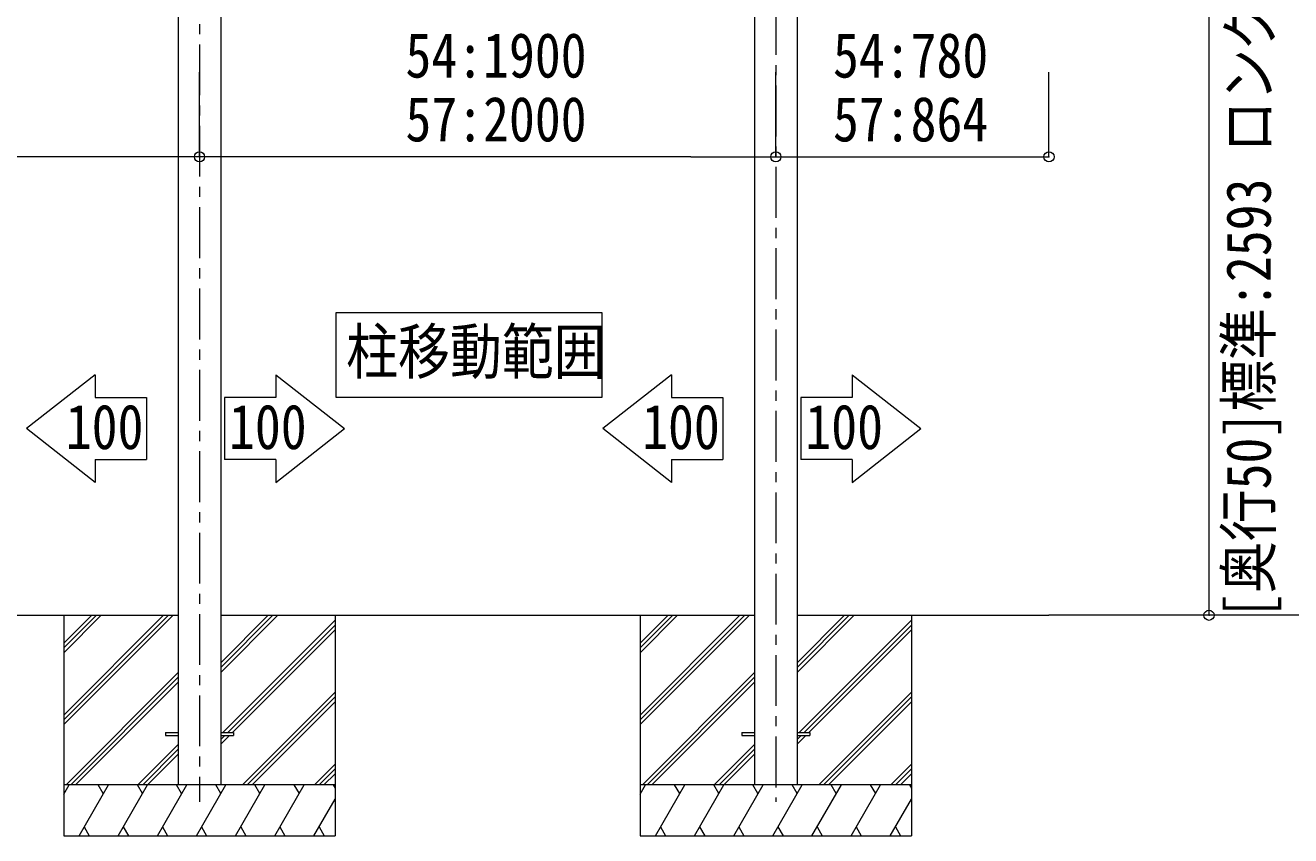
# Model space of a CAD drawing. Units: millimetres at full size, sheet at 1:30; details may follow other scales. Extents: x -8432 to 8432, y -5820 to 5820.
# Drawn here: x 1610 to 5342, y -3555 to -1165 of the extents above; entities that cross this region are included whole.
import ezdxf
from ezdxf.enums import TextEntityAlignment as Align

# ---------------------------------------------------------------- set-up
doc = ezdxf.new("R2010")
doc.units = ezdxf.units.MM
doc.header["$LTSCALE"] = 30
doc.header["$PDMODE"] = 32
doc.header["$PDSIZE"] = 30
doc.linetypes.add('CHAIN1', pattern=[8, 5, -1, 1, -1])
for name, color, linetype, lineweight in [('0-3_ELV2', 7, 'Continuous', 9), ('0-6_OTH_LINE', 7, 'Continuous', 9), ('0-E_DET2', 6, 'Continuous', 9)]:
    doc.layers.add(name, color=color, linetype=linetype, lineweight=lineweight)
doc.styles.add('ＭＳ ゴシック', font='')
doc.styles.get('ＭＳ ゴシック').set_extended_font_data('MS Gothic')

msp = doc.modelspace()

# ---------------------------------------------------------------- linework, layer by layer
at = {"layer": '0-3_ELV2', "color": 5, "linetype": 'CHAIN1'}
for p, q in [((3823.74, -142.88), (3823.74, -3456.07)), ((2123.74, -261.76), (2123.74, -3456.07))]:
    msp.add_line(p, q, dxfattribs=at)
at = {"layer": '0-3_ELV2', "color": 4}
for p, q in [((3761.24, -313.81), (3761.24, -3405.45)), ((3886.24, -313.81), (3886.24, -3405.45)), ((2061.24, -432.68), (2061.24, -3405.45)), ((2186.24, -432.68), (2186.24, -3405.45)), ((2023.74, -3250.95), (2023.74, -3259.95)), ((2023.74, -3250.95), (2061.24, -3250.95)), ((2023.74, -3259.95), (2061.24, -3259.95)), ((2186.24, -3250.95), (2223.74, -3250.95)), ((2186.24, -3259.95), (2223.74, -3259.95)), ((2223.74, -3250.95), (2223.74, -3259.95)), ((3723.74, -3250.95), (3723.74, -3259.95)), ((3723.74, -3250.95), (3761.24, -3250.95)), ((3723.74, -3259.95), (3761.24, -3259.95)), ((3886.24, -3250.95), (3923.74, -3250.95)), ((3886.24, -3259.95), (3923.74, -3259.95)), ((3923.74, -3250.95), (3923.74, -3259.95))]:
    msp.add_line(p, q, dxfattribs=at)
at = {"layer": '0-3_ELV2', "color": 6}
for p, q in [((5101.45, -2905.45), (5101.45, -312.71)), ((5840.76, -2905.45), (4629.45, -2905.45)), ((5101.45, -2905.45), (4793.79, -2905.45))]:
    msp.add_line(p, q, dxfattribs=at)
at = {"layer": '0-3_ELV2'}
for p, q in [((486.25, -2905.45), (2061.24, -2905.45)), ((1723.74, -2987.5), (1805.79, -2905.45)), ((1723.74, -3001.64), (1819.93, -2905.45)), ((1723.74, -3015.79), (1834.08, -2905.45)), ((1723.74, -3227.92), (2046.21, -2905.45)), ((1723.74, -3213.77), (2032.07, -2905.45)), ((1723.74, -3199.63), (2017.92, -2905.45)), ((1723.74, -2905.45), (1723.74, -3555.45)), ((2186.24, -3045.5), (2326.29, -2905.45)), ((2186.24, -3059.64), (2340.43, -2905.45)), ((2186.24, -3073.78), (2354.58, -2905.45)), ((2186.24, -2905.45), (3761.24, -2905.45)), ((2523.74, -2905.45), (2523.74, -3555.45)), ((3423.74, -2987.5), (3505.79, -2905.45)), ((3423.74, -3001.64), (3519.93, -2905.45)), ((3423.74, -3015.79), (3534.07, -2905.45)), ((3423.74, -3227.92), (3746.21, -2905.45)), ((3423.74, -3213.77), (3732.06, -2905.45)), ((3423.74, -3199.63), (3717.92, -2905.45)), ((3423.74, -2905.45), (3423.74, -3555.45)), ((3886.24, -3045.5), (4026.29, -2905.45)), ((3886.24, -3059.64), (4040.43, -2905.45)), ((3886.24, -3073.78), (4054.57, -2905.45)), ((3886.24, -2905.45), (4629.45, -2905.45)), ((4223.74, -2905.45), (4223.74, -3555.45)), ((2192.92, -3250.95), (2523.74, -2920.13)), ((2207.06, -3250.95), (2523.74, -2934.28)), ((2221.2, -3250.95), (2523.74, -2948.42)), ((3892.92, -3250.95), (4223.74, -2920.13)), ((3907.06, -3250.95), (4223.74, -2934.28)), ((3921.2, -3250.95), (4223.74, -2948.42)), ((1730.05, -3405.45), (2061.24, -3074.27)), ((1744.19, -3405.45), (2061.24, -3088.41)), ((3430.05, -3405.45), (3761.24, -3074.27)), ((3444.19, -3405.45), (3761.24, -3088.41)), ((1758.34, -3405.45), (2061.24, -3102.55)), ((2250.55, -3405.45), (2523.74, -3132.27)), ((3458.34, -3405.45), (3761.24, -3102.55)), ((3950.55, -3405.45), (4223.74, -3132.27)), ((2264.69, -3405.45), (2523.74, -3146.41)), ((2278.84, -3405.45), (2523.74, -3160.55)), ((3964.69, -3405.45), (4223.74, -3146.41)), ((3978.84, -3405.45), (4223.74, -3160.55)), ((2186.24, -3271.77), (2198.06, -3259.95)), ((2186.24, -3285.92), (2212.2, -3259.95)), ((3886.24, -3271.77), (3898.06, -3259.95)), ((3886.24, -3285.92), (3912.2, -3259.95)), ((2061.24, -3286.4), (1942.18, -3405.45)), ((1956.33, -3405.45), (2061.24, -3300.54)), ((1970.47, -3405.45), (2061.24, -3314.68)), ((3761.24, -3286.4), (3642.18, -3405.45)), ((3656.33, -3405.45), (3761.24, -3300.54)), ((3670.47, -3405.45), (3761.24, -3314.68)), ((2462.68, -3405.45), (2523.74, -3344.4)), ((2476.83, -3405.45), (2523.74, -3358.54)), ((4162.68, -3405.45), (4223.74, -3344.4)), ((4176.83, -3405.45), (4223.74, -3358.54)), ((2490.97, -3405.45), (2523.74, -3372.68)), ((4190.97, -3405.45), (4223.74, -3372.68)), ((1723.74, -3432.96), (1739.62, -3405.45)), ((2523.74, -3405.45), (1723.74, -3405.45)), ((1768.49, -3555.45), (1855.09, -3405.45)), ((1840.09, -3431.44), (1825.09, -3405.45)), ((1883.96, -3555.45), (1970.56, -3405.45)), ((1955.56, -3431.44), (1940.56, -3405.45)), ((1999.43, -3555.45), (2086.03, -3405.45)), ((2071.03, -3431.44), (2056.03, -3405.45)), ((2114.9, -3555.45), (2201.5, -3405.45)), ((2186.5, -3431.44), (2171.5, -3405.45)), ((2230.37, -3555.45), (2316.97, -3405.45)), ((2301.97, -3431.44), (2286.97, -3405.45)), ((2345.84, -3555.45), (2432.44, -3405.45)), ((2402.44, -3405.45), (2417.44, -3431.44)), ((2517.91, -3405.45), (2523.74, -3415.55)), ((3423.74, -3432.96), (3439.62, -3405.45)), ((4223.74, -3405.45), (3423.74, -3405.45)), ((3468.49, -3555.45), (3555.09, -3405.45)), ((3540.09, -3431.44), (3525.09, -3405.45)), ((3583.96, -3555.45), (3670.56, -3405.45)), ((3655.56, -3431.44), (3640.56, -3405.45)), ((3699.43, -3555.45), (3786.03, -3405.45)), ((3771.03, -3431.44), (3756.03, -3405.45)), ((3814.9, -3555.45), (3901.5, -3405.45)), ((3886.5, -3431.44), (3871.5, -3405.45)), ((3930.37, -3555.45), (4016.97, -3405.45)), ((4001.97, -3431.44), (3986.97, -3405.45)), ((4045.84, -3555.45), (4132.44, -3405.45)), ((4102.44, -3405.45), (4117.44, -3431.44)), ((4217.91, -3405.45), (4223.74, -3415.55)), ((2461.31, -3555.45), (2523.74, -3447.32)), ((4161.31, -3555.45), (4223.74, -3447.32)), ((1783.49, -3529.48), (1798.49, -3555.45)), ((1898.96, -3529.48), (1913.96, -3555.45)), ((2014.43, -3529.47), (2029.43, -3555.45)), ((2129.9, -3529.47), (2144.9, -3555.45)), ((2245.37, -3529.48), (2260.37, -3555.45)), ((2360.84, -3529.48), (2375.84, -3555.45)), ((2476.31, -3529.48), (2491.31, -3555.45)), ((3483.49, -3529.48), (3498.49, -3555.45)), ((3598.96, -3529.48), (3613.96, -3555.45)), ((3714.43, -3529.47), (3729.43, -3555.45)), ((3829.9, -3529.47), (3844.9, -3555.45)), ((3945.37, -3529.48), (3960.37, -3555.45)), ((4060.84, -3529.48), (4075.84, -3555.45)), ((4176.31, -3529.48), (4191.31, -3555.45)), ((1723.74, -3555.45), (2523.74, -3555.45)), ((3423.74, -3555.45), (4223.74, -3555.45))]:
    msp.add_line(p, q, dxfattribs=at)
at = {"layer": '0-3_ELV2', "color": 6}
msp.add_point((5101.45, -2905.45), dxfattribs=at)
at = {"layer": '0-6_OTH_LINE', "color": 6}
for p, q in [((2123.74, -1553.39), (2123.74, -1303.39)), ((3823.74, -1553.39), (3823.74, -1303.39)), ((4629.45, -1553.39), (4629.45, -1303.39)), ((3573.47, -1553.39), (423.75, -1553.39)), ((3573.47, -1553.39), (4629.45, -1553.39))]:
    msp.add_line(p, q, dxfattribs=at)
at = {"layer": '0-6_OTH_LINE'}
for p, q in [((2526.93, -2262.7), (2526.93, -2012.43)), ((2526.93, -2012.43), (3310.29, -2012.43)), ((3310.29, -2012.43), (3310.29, -2262.7)), ((1816.06, -2195.97), (1816.06, -2263.17)), ((2349.21, -2195.97), (2349.21, -2263.17)), ((3516.05, -2195.97), (3516.05, -2263.17)), ((4049.21, -2195.97), (4049.21, -2263.17)), ((1816.06, -2263.17), (1967.6, -2263.17)), ((1967.6, -2263.17), (1967.6, -2446.24)), ((2349.21, -2263.17), (2197.67, -2263.17)), ((2197.67, -2263.17), (2197.67, -2446.24)), ((3310.29, -2262.7), (2526.93, -2262.7)), ((3516.05, -2263.17), (3667.6, -2263.17)), ((3667.6, -2263.17), (3667.6, -2446.24)), ((4049.21, -2263.17), (3897.67, -2263.17)), ((3897.67, -2263.17), (3897.67, -2446.24)), ((1816.06, -2446.24), (1816.06, -2513.44)), ((1816.06, -2446.24), (1967.6, -2446.24)), ((2349.21, -2446.24), (2197.67, -2446.24)), ((2349.21, -2446.24), (2349.21, -2513.44)), ((3516.05, -2446.24), (3516.05, -2513.44)), ((3516.05, -2446.24), (3667.6, -2446.24)), ((4049.21, -2446.24), (3897.67, -2446.24)), ((4049.21, -2446.24), (4049.21, -2513.44))]:
    msp.add_line(p, q, dxfattribs=at)
at = {"layer": '0-6_OTH_LINE', "color": 6}
for p in [(2123.74, -1553.39), (3823.74, -1553.39), (4629.45, -1553.39)]:
    msp.add_point(p, dxfattribs=at)
at = {"layer": '0-E_DET2', "color": 7}
for p, q in [((1816.06, -2195.97), (1613.58, -2354.71)), ((2349.21, -2195.97), (2551.69, -2354.71)), ((3516.05, -2195.97), (3313.58, -2354.71)), ((4049.21, -2195.97), (4251.69, -2354.71)), ((1816.06, -2513.44), (1613.58, -2354.71)), ((2349.21, -2513.44), (2551.69, -2354.71)), ((3516.05, -2513.44), (3313.58, -2354.71)), ((4049.21, -2513.44), (4251.69, -2354.71))]:
    msp.add_line(p, q, dxfattribs=at)

# ---------------------------------------------------------------- texts
at = {"layer": '0-6_OTH_LINE', "style": 'ＭＳ ゴシック', "width": 0.85}
msp.add_text('[奥行50]標準:2593 ロング:2738 超ロング:3039', height=132, rotation=90, dxfattribs=at).set_placement((5323.27, -2916.56), align=Align.BOTTOM_LEFT)
for s, p in [('54:1900', (2731.25, -1359.16)), ('54:780', (3992.36, -1359.16)), ('57:2000', (2731.25, -1547.39)), ('57:864', (3992.36, -1547.39)), ('柱移動範囲', (2556.32, -2233.2)), ('100', (1729.42, -2454.86)), ('100', (2210.85, -2454.86)), ('100', (3429.41, -2454.86)), ('100', (3910.85, -2454.86))]:
    msp.add_text(s, height=132, dxfattribs=at).set_placement(p, align=Align.BOTTOM_LEFT)

doc.saveas('drawing.dxf')
